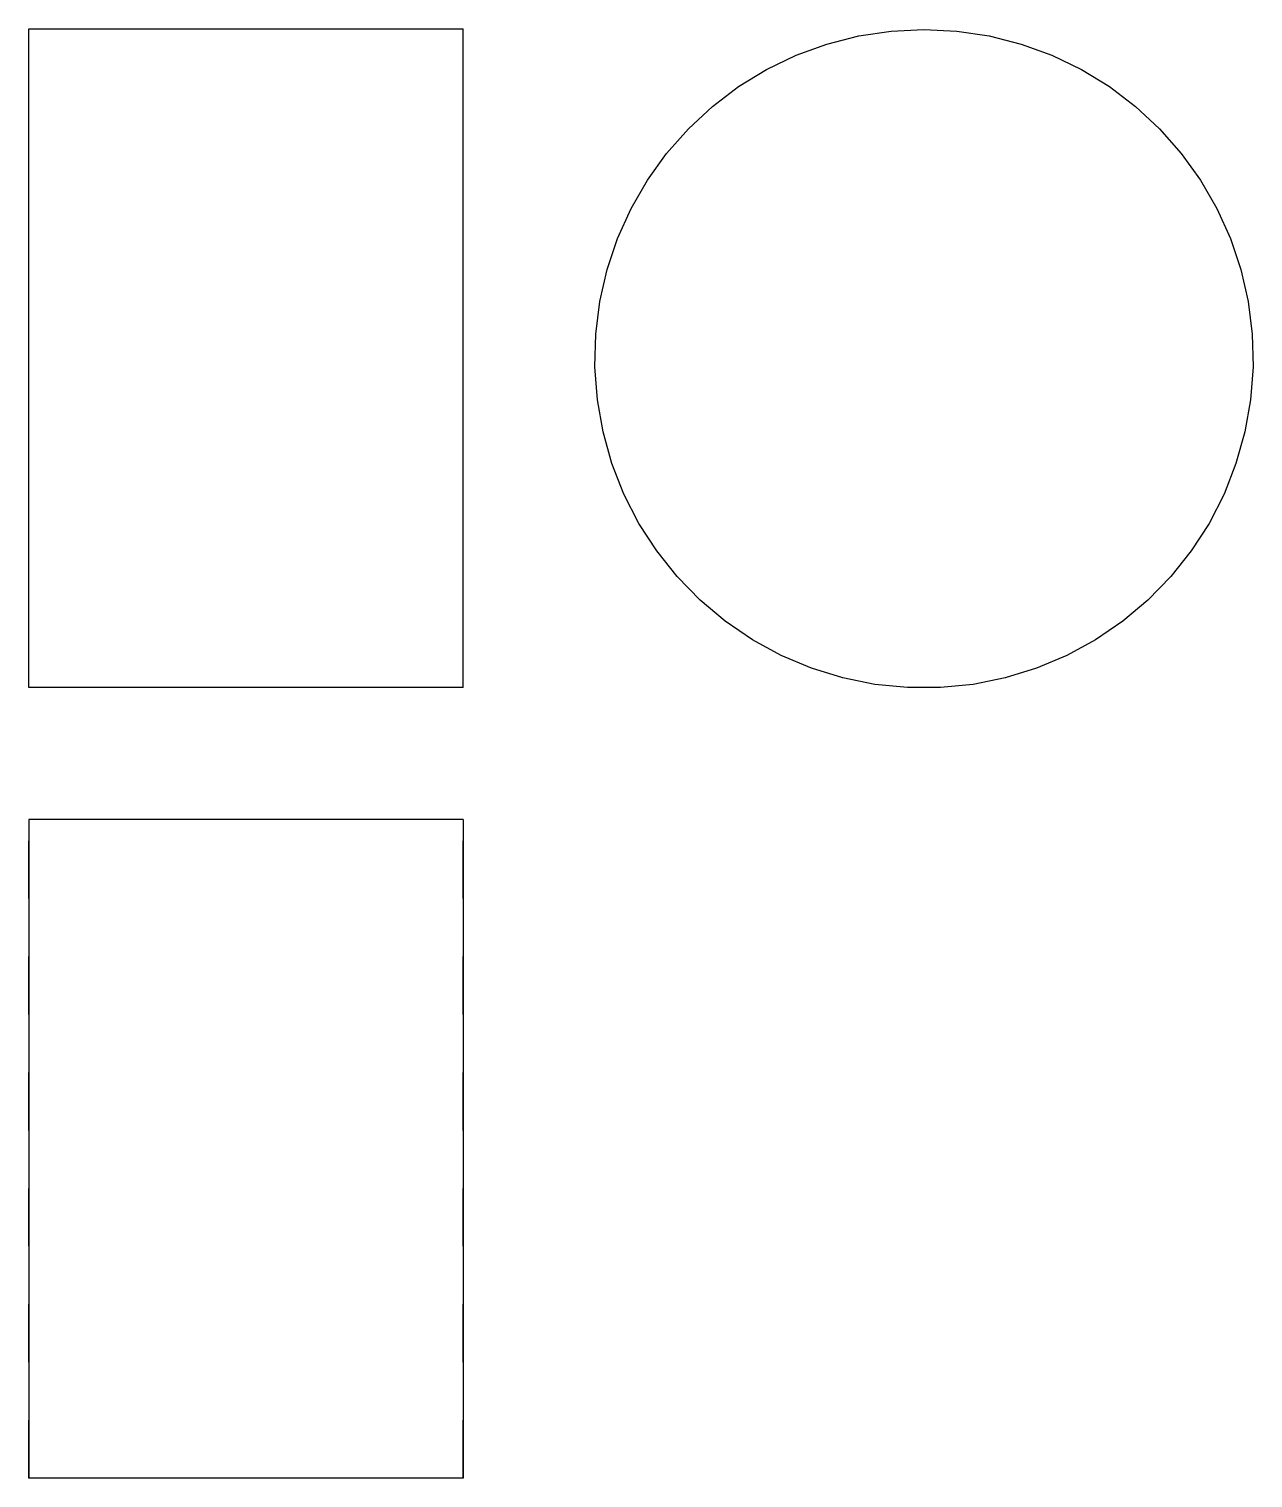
# Model space of a CAD drawing. Extents: x 0 to 2.11, y 0 to 2.5.
import ezdxf

# ---------------------------------------------------------------- set-up
doc = ezdxf.new("R2010")
doc.units = 0
doc.linetypes.add('HIDDEN', pattern=[0.056842, 0.037914, -0.018928])
for name, color, linetype in [('FRONT', 7, 'CONTINUOUS'), ('LEFT', 7, 'CONTINUOUS'), ('TOP', 7, 'CONTINUOUS'), ('TOP_HID', 7, 'HIDDEN')]:
    doc.layers.add(name, color=color, linetype=linetype)

msp = doc.modelspace()

# ---------------------------------------------------------------- linework, layer by layer
at = {"layer": 'FRONT'}
for p, q in [((0, 1.364211), (0, 2.501053)), ((0, 2.501053), (0.75, 2.501053)), ((0.75, 1.364211), (0.75, 2.501053)), ((0.75, 1.364211), (0, 1.364211))]:
    msp.add_line(p, q, dxfattribs=at)
at = {"layer": 'LEFT'}
for p, q in [((1.378068, 2.475093), (1.432982, 2.489076)), ((1.432982, 2.489076), (1.489016, 2.497521)), ((1.489016, 2.497521), (1.545613, 2.500346)), ((1.545613, 2.500346), (1.602209, 2.497521)), ((1.602209, 2.497521), (1.658243, 2.489076)), ((1.658243, 2.489076), (1.713158, 2.475093)), ((1.273763, 2.431125), (1.324818, 2.455711)), ((1.324818, 2.455711), (1.378068, 2.475093)), ((1.713158, 2.475093), (1.766407, 2.455711)), ((1.766407, 2.455711), (1.817462, 2.431125)), ((1.22541, 2.401577), (1.273763, 2.431125)), ((1.817462, 2.431125), (1.865816, 2.401577)), ((1.180239, 2.367361), (1.22541, 2.401577)), ((1.865816, 2.401577), (1.910987, 2.367361)), ((1.138699, 2.328817), (1.180239, 2.367361)), ((1.910987, 2.367361), (1.952527, 2.328817)), ((1.101203, 2.28633), (1.138699, 2.328817)), ((1.952527, 2.328817), (1.990022, 2.28633)), ((1.068124, 2.24032), (1.101203, 2.28633)), ((1.990022, 2.28633), (2.023101, 2.24032)), ((1.039791, 2.191245), (1.068124, 2.24032)), ((2.023101, 2.24032), (2.051435, 2.191245)), ((1.016485, 2.139593), (1.039791, 2.191245)), ((2.051435, 2.191245), (2.074741, 2.139593)), ((0.998437, 2.085876), (1.016485, 2.139593)), ((2.074741, 2.139593), (2.092789, 2.085876)), ((0.985827, 2.03063), (0.998437, 2.085876)), ((2.092789, 2.085876), (2.105398, 2.03063)), ((0.978781, 1.974403), (0.985827, 2.03063)), ((2.105398, 2.03063), (2.112444, 1.974403)), ((0.977368, 1.917754), (0.978781, 1.974403)), ((2.112444, 1.974403), (2.113857, 1.917754)), ((0.981603, 1.861245), (0.977368, 1.917754)), ((2.113857, 1.917754), (2.109622, 1.861245)), ((0.991443, 1.805439), (0.981603, 1.861245)), ((2.109622, 1.861245), (2.099782, 1.805439)), ((1.006791, 1.75089), (0.991443, 1.805439)), ((2.099782, 1.805439), (2.084435, 1.75089)), ((1.027494, 1.698141), (1.006791, 1.75089)), ((2.084435, 1.75089), (2.063732, 1.698141)), ((1.053346, 1.647714), (1.027494, 1.698141)), ((2.063732, 1.698141), (2.03788, 1.647714)), ((1.08409, 1.600113), (1.053346, 1.647714)), ((2.03788, 1.647714), (2.007135, 1.600113)), ((1.119421, 1.555809), (1.08409, 1.600113)), ((2.007135, 1.600113), (1.971804, 1.555809)), ((1.158988, 1.515243), (1.119421, 1.555809)), ((1.971804, 1.555809), (1.932237, 1.515243)), ((1.202398, 1.478818), (1.158988, 1.515243)), ((1.932237, 1.515243), (1.888828, 1.478818)), ((1.249218, 1.446896), (1.202398, 1.478818)), ((1.888828, 1.478818), (1.842008, 1.446896)), ((1.298984, 1.419795), (1.249218, 1.446896)), ((1.842008, 1.446896), (1.792241, 1.419795)), ((1.351201, 1.397784), (1.298984, 1.419795)), ((1.792241, 1.419795), (1.740024, 1.397784)), ((1.405351, 1.381081), (1.351201, 1.397784)), ((1.460894, 1.369853), (1.405351, 1.381081)), ((1.685875, 1.381081), (1.630332, 1.369853)), ((1.740024, 1.397784), (1.685875, 1.381081)), ((1.517279, 1.364211), (1.460894, 1.369853)), ((1.573946, 1.364211), (1.517279, 1.364211)), ((1.630332, 1.369853), (1.573946, 1.364211))]:
    msp.add_line(p, q, dxfattribs=at)
at = {"layer": 'TOP'}
for p, q in [((0, 1.136842), (0, 0.568421)), ((0.75, 1.136842), (0, 1.136842)), ((0.75, 1.136842), (0.75, 0.568421)), ((0, 0.568421), (0, 0)), ((0.75, 0.568421), (0.75, 0)), ((0.75, 0), (0, 0))]:
    msp.add_line(p, q, dxfattribs=at)
at = {"layer": 'TOP_HID', "linetype": 'HIDDEN'}
for p, q in [((0, 0), (0, 1.136842)), ((0.75, 0), (0.75, 1.136842))]:
    msp.add_line(p, q, dxfattribs=at)

doc.saveas('drawing.dxf')
